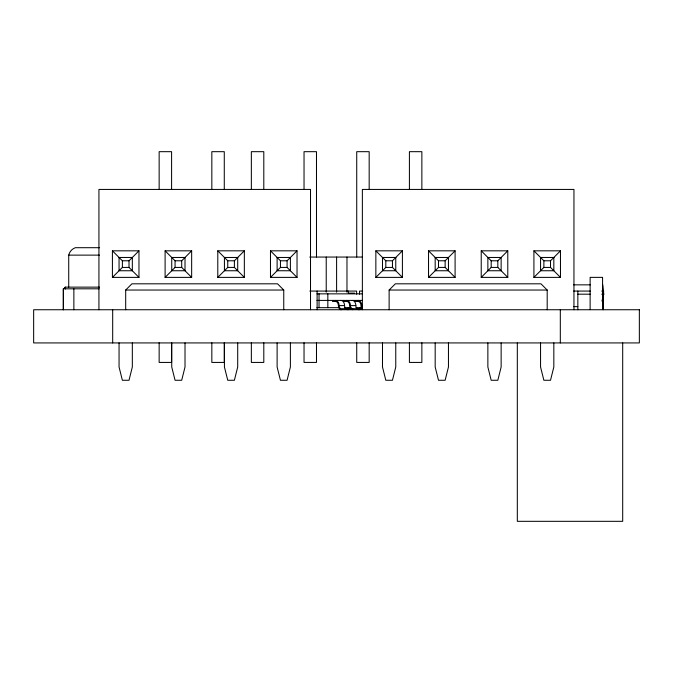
<?xml version="1.0" encoding="UTF-8"?>
<svg xmlns="http://www.w3.org/2000/svg" width="673" height="673" viewBox="0 0 673 673"><rect width="100%" height="100%" fill="white"/><g stroke="black" fill="none" stroke-linecap="round" stroke-linejoin="round"><path stroke-width="1.01" d="M601.956 300.991L603.774 294.185L602.781 284.847M112.416 277.385L122.377 267.425L122.377 260.788L112.416 250.827L138.966 250.827L138.966 277.385L112.416 277.385L112.416 250.827M122.377 260.788L129.014 260.788L138.966 250.827M125.691 309.74L125.691 290.038L131.916 283.813L277.528 283.813L283.754 290.038L283.754 309.74M165.104 277.385L175.064 267.425L175.064 260.788L165.104 250.827L191.654 250.827L191.654 277.385L165.104 277.385L165.104 250.827M175.064 260.788L181.702 260.788L191.654 250.827M217.791 277.385L227.752 267.425L227.752 260.788L217.791 250.827L244.341 250.827L244.341 277.385L217.791 277.385L217.791 250.827M227.752 260.788L234.389 260.788L244.341 250.827M270.479 277.385L280.439 267.425L280.439 260.788L270.479 250.827L297.029 250.827L297.029 277.385L270.479 277.385L270.479 250.827M280.439 260.788L287.077 260.788L297.029 250.827M375.854 277.385L385.814 267.425L385.814 260.788L375.854 250.827L402.404 250.827L402.404 277.385L375.854 277.385L375.854 250.827M385.814 260.788L392.452 260.788L402.404 250.827M389.129 309.74L389.129 290.038L395.354 283.813L540.966 283.813L547.191 290.038L547.191 309.74M428.541 277.385L438.502 267.425L438.502 260.788L428.541 250.827L455.091 250.827L455.091 277.385L428.541 277.385L428.541 250.827M438.502 260.788L445.139 260.788L455.091 250.827M481.229 277.385L491.189 267.425L491.189 260.788L481.229 250.827L507.779 250.827L507.779 277.385L481.229 277.385L481.229 250.827M491.189 260.788L497.827 260.788L507.779 250.827M533.916 277.385L543.877 267.425L543.877 260.788L533.916 250.827L560.466 250.827L560.466 277.385L533.916 277.385L533.916 250.827M543.877 260.788L550.514 260.788L560.466 250.827M99.604 247.698L75.359 247.698A10.465 10.389 90 0 0 68.722 255.117L68.73 287.135M68.73 255.126L99.486 255.126M309.748 257.052L362.436 257.052M122.377 267.425L129.014 267.425L138.966 277.385M175.064 267.425L181.702 267.425L191.654 277.385M227.752 267.425L234.389 267.425L244.341 277.385M280.439 267.425L287.077 267.425L297.029 277.385M385.814 267.425L392.452 267.425L402.404 277.385M438.502 267.425L445.139 267.425L455.091 277.385M491.189 267.425L497.827 267.425L507.779 277.385M543.877 267.425L550.514 267.425L560.466 277.385M573.699 284.847L590.314 284.847M99.486 287.135L65.306 287.135A0.951 0.942 -90 0 0 64.945 288.465M99.192 288.81L63.312 288.81L63.312 309.74M125.691 290.038L283.754 290.038M389.129 290.038L547.191 290.038M309.849 291.072L356.623 291.072L356.623 294.185M362.638 291.072L359.525 291.072L359.525 294.185M573.699 291.072L590.288 291.072M601.704 291.072L603.774 291.072M354.545 293.15L348.32 293.15L348.32 291.072M316.949 293.849L362.251 293.849M577.846 294.185L590.288 294.185M601.704 294.185L603.774 294.185M316.949 300.41L362.495 300.41M337.047 301.445L332.529 301.445L332.529 300.41M348.345 301.445L343.819 301.445L343.819 300.41M359.634 301.445L355.117 301.445L355.117 300.41M335.457 300.41A5.182 3.668 -90 0 1 339.125 305.601L344.551 305.601A3.113 2.204 -90 0 0 346.763 308.705M346.755 300.41A5.182 3.668 -90 0 1 350.423 305.601L355.849 305.601A3.113 2.204 -90 0 0 358.061 308.705M573.699 306.627L577.846 306.627M316.949 307.67L339.301 307.67M344.517 307.67L350.776 307.67M355.992 307.67L362.251 307.67M362.116 308.705L341.329 308.705A3.113 2.204 -90 0 1 339.125 305.601M622.693 342.927L622.693 521.323L517.318 521.323L517.318 342.927M603.462 291.072L603.462 309.74M602.571 309.63L602.571 277.369L590.128 277.369L590.128 309.63M577.846 291.072L577.846 309.74M573.951 309.74L573.951 189.433L362.368 189.433L362.368 309.74M560.315 309.74L560.315 342.927M553.829 342.919L553.829 366.995L550.514 380.27L543.877 380.27L540.554 366.995L540.554 342.919M550.514 260.788L550.514 267.425M501.141 342.919L501.141 366.995L497.827 380.27L491.189 380.27L487.866 366.995L487.866 342.919M497.827 260.788L497.827 267.425M448.454 342.919L448.454 366.995L445.139 380.27L438.502 380.27L435.179 366.995L435.179 342.919M445.139 260.788L445.139 267.425M421.862 189.239L421.862 151.677L409.411 151.677L409.411 189.239M421.862 342.801L421.862 362.427L409.411 362.427L409.411 342.801M395.766 342.919L395.766 366.995L392.452 380.27L385.814 380.27L382.491 366.995L382.491 342.919M392.452 260.788L392.452 267.425M369.174 189.239L369.174 151.677L356.724 151.677L356.724 257.052M369.174 342.801L369.174 362.427L356.724 362.427L356.724 342.801M359.525 307.67L359.525 309.74M358.49 308.705L358.499 309.748M352.618 309.748L352.618 308.705A3.113 2.204 -90 0 1 350.423 305.601M348.32 307.67L348.32 309.74M347.209 308.705L347.192 309.748M346.974 257.052L346.974 292.183M336.601 257.052L336.601 292.183M327.835 293.849L327.835 307.67M326.228 257.052L326.228 292.183M319.036 293.849L319.036 307.67M317.109 291.072L317.109 309.74M316.487 257.052L316.487 151.677L304.036 151.677L304.036 189.239M316.487 342.801L316.487 362.427L304.036 362.427L304.036 342.801M310.514 309.74L310.514 189.433L98.931 189.433L98.931 309.74M290.391 342.919L290.391 366.995L287.077 380.27L280.439 380.27L277.116 366.995L277.116 342.919M287.077 260.788L287.077 267.425M263.799 189.239L263.799 151.677L251.349 151.677L251.349 189.239M263.799 342.801L263.799 362.427L251.349 362.427L251.349 342.801M237.704 342.919L237.704 366.995L234.389 380.27L227.752 380.27L224.429 366.995L224.429 342.919M234.389 260.788L234.389 267.425M224.277 189.239L224.277 151.677L211.835 151.677L211.835 189.239M224.277 342.801L224.277 362.427L211.835 362.427L211.835 342.801M185.016 342.919L185.016 366.995L181.702 380.27L175.064 380.27L171.741 366.995L171.741 342.919M181.702 260.788L181.702 267.425M171.59 189.239L171.59 151.677L159.148 151.677L159.148 189.239M171.59 342.801L171.59 362.427L159.148 362.427L159.148 342.801M132.329 342.919L132.329 366.995L129.014 380.27L122.377 380.27L119.054 366.995L119.054 342.919M129.014 260.788L129.014 267.425M112.685 309.74L112.685 342.927M73.87 288.81L73.87 309.74M63.371 288.81L63.371 309.74M341.329 309.748A4.147 2.936 -90 0 1 338.393 305.601A4.147 2.936 -90 0 0 335.457 301.445M340.883 300.41A5.182 3.668 -90 0 1 344.551 305.601M362.444 309.193A4.147 2.936 -90 0 1 360.98 305.601A4.147 2.936 -90 0 0 358.044 301.445M358.044 300.41A5.182 3.668 -90 0 1 361.712 305.601A3.113 2.204 -90 0 0 362.36 307.797M351.155 309.193A4.147 2.936 -90 0 1 349.691 305.601A4.147 2.936 -90 0 0 346.755 301.445M352.181 300.41A5.182 3.668 -90 0 1 355.849 305.601M132.329 257.465L119.054 257.465L119.054 270.748L132.329 270.748L132.329 257.465M185.016 257.465L171.741 257.465L171.741 270.748L185.016 270.748L185.016 257.465M237.704 257.465L224.429 257.465L224.429 270.748L237.704 270.748L237.704 257.465M290.391 257.465L277.116 257.465L277.116 270.748L290.391 270.748L290.391 257.465M395.766 257.465L382.491 257.465L382.491 270.748L395.766 270.748L395.766 257.465M448.454 257.465L435.179 257.465L435.179 270.748L448.454 270.748L448.454 257.465M501.141 257.465L487.866 257.465L487.866 270.748L501.141 270.748L501.141 257.465M553.829 257.465L540.554 257.465L540.554 270.748L553.829 270.748L553.829 257.465M639.35 309.74L33.65 309.74L33.65 342.927L639.35 342.927L639.35 309.74M65.348 288.81L65.348 287.135A0.951 0.951 0 0 0 65.348 288.81"/></g></svg>
